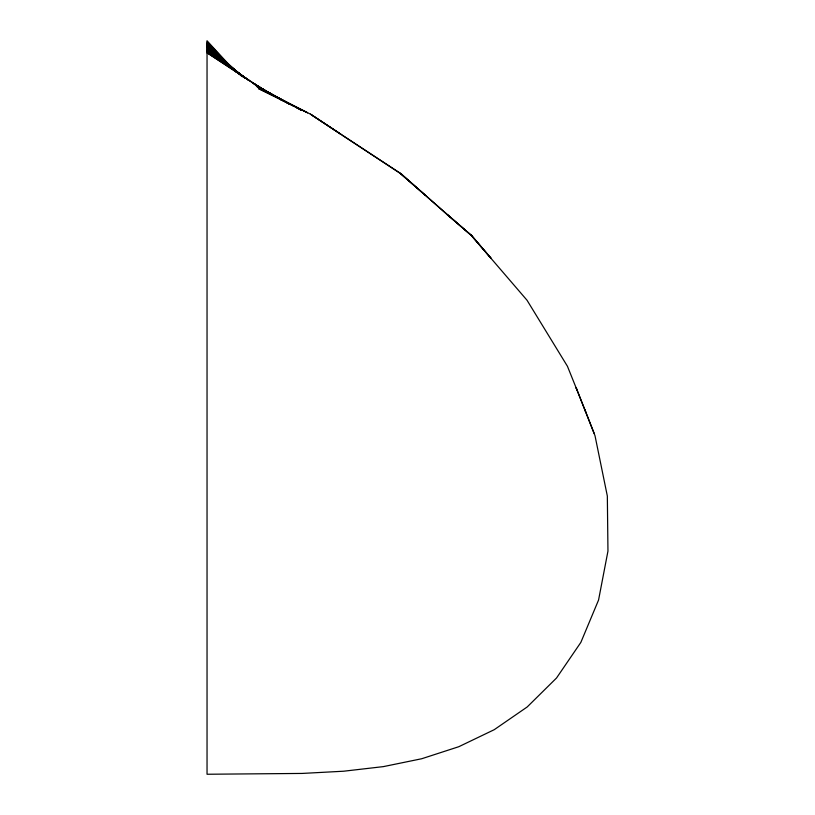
<?xml version="1.0" encoding="UTF-8"?>
<svg xmlns="http://www.w3.org/2000/svg" width="815" height="815" viewBox="0 0 815 815"><rect width="100%" height="100%" fill="white"/><g stroke="black" fill="none" stroke-linecap="round" stroke-linejoin="round"><path stroke-width="1.22" d="M310.423 114.12L340.802 134.241L310.423 114.12L258.386 88.519L307.622 112.796L256.98 86.635L293.971 106.317M296.212 107.509L301.815 110.483L256.144 85.728L288.918 103.913M288.958 103.831L255.217 84.852L278.068 98.095M280.248 99.359L282.418 100.622M282.448 100.53L254.209 83.986L269.358 93.185M271.517 94.499L273.687 95.813L253.119 83.13L267.789 92.482M267.717 92.38L207.041 52.761L263.367 89.956M269.816 93.725L271.915 95.06M342.015 135.086L401.265 173.87L449.411 216.617M311.513 114.874L401.102 173.972M249.451 80.654L207.041 51.426L248.106 79.839L207.041 50.092L245.692 78.291M245.712 78.271L207.041 48.757L243.247 76.671M245.254 78.22L207.041 47.423L239.895 74.257M243.756 77.405L207.041 46.088L242.228 76.59L207.041 44.754L236.921 72.331M425.338 195.243L400.114 173.289L472.333 236.299L491.017 258.263L471.05 235.117L447.068 214.457L472.333 236.299L471.05 235.117L527.04 300.266L567.444 366.281L577.091 390.242M237.022 72.28L207.041 43.419L231.053 67.064M207.041 42.085L231.266 66.952M234.73 70.508L236.462 72.28M231.521 67.625L207.041 40.75L207.041 774.25L302.059 773.435L343.696 771.214L383.366 766.62L421.701 758.745L458.794 746.713L494.236 729.69L527.193 706.972L556.533 677.999L580.851 642.393L598.556 600.054L607.959 551.113L607.338 496.07L595.011 435.74L576.144 387.777L585.649 411.789M584.742 409.385L594.155 433.386"/></g></svg>
